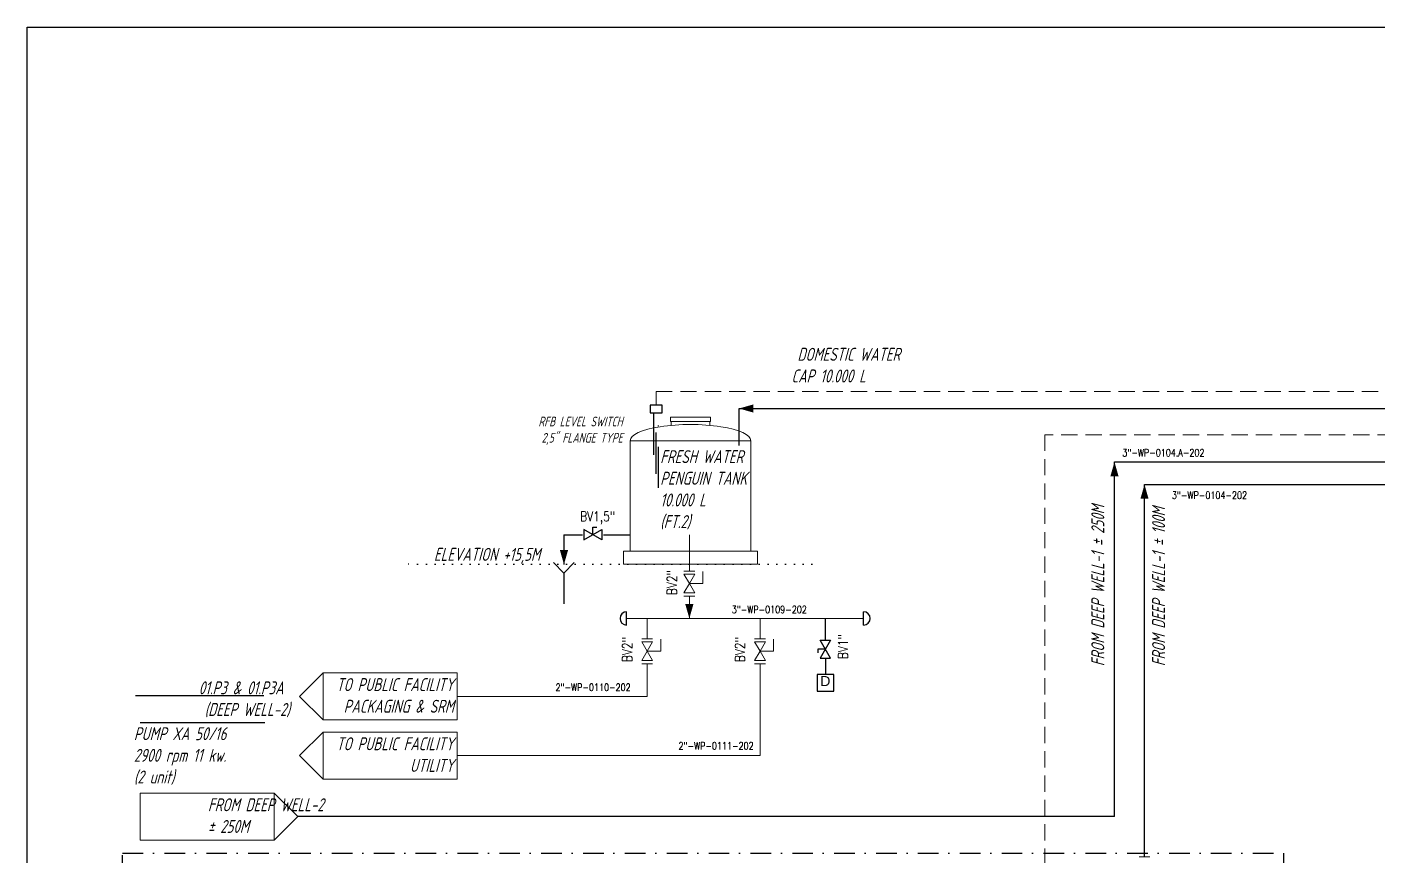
# Model space of a CAD drawing. Extents: x -29512 to 147477, y -5232 to 39709.
# Drawn here: x 138278.5 to 138486.9, y 10774.6 to 10902.4 of the extents above; entities that cross this region are included whole.
import ezdxf
from ezdxf.enums import TextEntityAlignment as Align

# ---------------------------------------------------------------- set-up
doc = ezdxf.new("R2010")
doc.units = 0
for name, pattern in [('DASHDOT', [25.4, 12.7, -6.35, 0, -6.35]), ('DOTTED', [0.25, 0, -0.25]), ('HIDDEN', [0.375, 0.25, -0.125])]:
    doc.linetypes.add(name, pattern=pattern)
doc.layers.get('0').update_dxf_attribs({"linetype": 'CONTINUOUS'})
doc.layers.get('DEFPOINTS').update_dxf_attribs({"linetype": 'CONTINUOUS'})
for name, color, linetype in [('DIMENSION', 3, 'CONTINUOUS'), ('HATCH', 4, 'CONTINUOUS'), ('S', 7, 'CONTINUOUS')]:
    doc.layers.add(name, color=color, linetype=linetype)
doc.layers.add('FITTING', color=7, linetype='CONTINUOUS', lineweight=13)
doc.layers.add('TAG', color=140, linetype='CONTINUOUS', lineweight=13)
doc.styles.add('A3', font='arial.ttf', dxfattribs={"height": 0.3})
doc.styles.add('Romans100', font='romans.shx', dxfattribs={"width": 0.8, "height": 200})
doc.styles.add('S', font='ITALIC', dxfattribs={"height": 6})
doc.styles.add('S25', font='SIMPLEX', dxfattribs={"width": 0.8, "height": 0.25})
doc.styles.add('STYLE4', font='isocp.shx', dxfattribs={"width": 0.8, "oblique": 15, "height": 2})

# ---------------------------------------------------------------- blocks, each defined once
blk = doc.blocks.new('PRESA', base_point=(1.75, 0.1))
for p, q in [((1.5, 0.1), (1.5, 0.6)), ((1.5, 0.6), (2, 0.6)), ((2, 0.6), (2, 0.1)), ((2, 0.1), (1.5, 0.1))]:
    blk.add_line(p, q)
at = {"style": 'S', "width": 1.2}
blk.add_attdef('1', text='', height=0.3, dxfattribs=at).set_placement((1.75, 0.2), align=Align.CENTER)

msp = doc.modelspace()

# ---------------------------------------------------------------- linework, layer by layer
for p, q in [((138364.3597, 10823.432), (138367.1135, 10825.0056)), ((138367.1135, 10823.432), (138364.3597, 10825.0056)), ((138364.3597, 10825.0056), (138364.3597, 10823.432)), ((138365.7366, 10824.2188), (138365.7366, 10825.399)), ((138365.7366, 10825.399), (138366.3267, 10825.399)), ((138367.1135, 10825.0056), (138367.1135, 10823.432)), ((138402.3509, 10807.9727), (138400.7773, 10805.2189)), ((138402.3509, 10805.2189), (138400.7773, 10807.9727)), ((138400.7773, 10807.9727), (138402.3509, 10807.9727)), ((138401.5641, 10806.5958), (138400.3839, 10806.5958)), ((138400.3839, 10806.5958), (138400.3839, 10806.0057)), ((138400.7773, 10805.2189), (138402.3509, 10805.2189))]:
    msp.add_line(p, q)
at = {"color": 7, "lineweight": 20}
for p, q in [((138382.6649, 10818.5473), (138382.6649, 10816.7025)), ((138382.6649, 10818.0334), (138382.6649, 10816.7025)), ((138380.595, 10816.7025), (138382.6649, 10816.7025)), ((138376.1838, 10808.1257), (138376.1838, 10806.2809)), ((138376.1838, 10807.6118), (138376.1838, 10806.2809)), ((138393.5529, 10808.1257), (138393.5529, 10806.2809)), ((138393.5529, 10807.6118), (138393.5529, 10806.2809)), ((138374.114, 10806.2809), (138376.1838, 10806.2809)), ((138391.4831, 10806.2809), (138393.5529, 10806.2809))]:
    msp.add_line(p, q, dxfattribs=at)
at = {"layer": 'DEFPOINTS', "color": 6, "linetype": 'ByBlock', "ltscale": 0.5}
msp.add_lwpolyline([(138708.4541, 10598.32), (138278.5433, 10598.32), (138278.5433, 10902.4098), (138708.4541, 10902.4098)], close=True, dxfattribs=at)
at = {"layer": 'DIMENSION', "color": 4, "linetype": 'HIDDEN', "lineweight": 13, "ltscale": 10}
for p, q in [((138375.4728, 10844.1537), (138375.4728, 10846.2629)), ((138375.4728, 10846.2629), (138649.9456, 10846.2629)), ((138609.1508, 10839.624), (138435.3571, 10839.624)), ((138435.3571, 10839.624), (138435.3571, 10731.1552))]:
    msp.add_line(p, q, dxfattribs=at)
at = {"layer": 'DIMENSION', "color": 4, "linetype": 'DASHDOT', "ltscale": 0.5}
for p, q in [((138375.0992, 10836.5289), (138375.0992, 10842.9997)), ((138375.4728, 10833.6123), (138375.4728, 10842.9997)), ((138375.8465, 10831.4226), (138375.8465, 10842.9997))]:
    msp.add_line(p, q, dxfattribs=at)
at = {"layer": 'DIMENSION', "color": 3, "linetype": 'Continuous', "ltscale": 0.5}
for p, q in [((138388.2615, 10837.9411), (138388.2615, 10843.6595)), ((138388.2615, 10843.6595), (138664.4308, 10843.6595)), ((138446.0987, 10835.4231), (138509.3887, 10835.4231)), ((138446.0987, 10780.812), (138446.0987, 10835.4231)), ((138450.7286, 10831.9497), (138504.9188, 10831.9497)), ((138450.7286, 10774.6185), (138450.7286, 10831.9497)), ((138446.0987, 10780.812), (138320.2833, 10780.812))]:
    msp.add_line(p, q, dxfattribs=at)
at = {"layer": 'DIMENSION', "color": 1, "linetype": 'ByBlock', "ltscale": 0.5}
for p, q in [((138361.2794, 10824.2188), (138364.1292, 10824.2188)), ((138361.2794, 10824.2188), (138361.2794, 10819.6477)), ((138367.344, 10824.2188), (138371.4728, 10824.2188)), ((138361.2556, 10818.3165), (138361.2556, 10813.5569))]:
    msp.add_line(p, q, dxfattribs=at)
at = {"layer": 'DIMENSION', "color": 0, "linetype": 'ByBlock', "ltscale": 0.5}
for p, q in [((138370.9368, 10810.3096), (138370.9368, 10812.3473)), ((138407.4508, 10810.3096), (138407.4508, 10812.3473)), ((138401.5641, 10807.9727), (138401.5641, 10811.3284)), ((138401.5641, 10805.2189), (138401.5641, 10802.6826))]:
    msp.add_line(p, q, dxfattribs=at)
at = {"layer": 'DIMENSION', "color": 1}
for p, q in [((138295.2321, 10799.4548), (138315.0388, 10799.4548)), ((138295.9922, 10795.2967), (138315.173, 10795.2967))]:
    msp.add_line(p, q, dxfattribs=at)
at = {"layer": 'DIMENSION', "color": 4}
msp.add_lwpolyline([(138374.5581, 10842.9997), (138376.3876, 10842.9997), (138376.3876, 10844.1537), (138374.5581, 10844.1537)], close=True, dxfattribs=at)
at = {"layer": 'DIMENSION', "color": 1, "linetype": 'ByBlock', "ltscale": 0.5, "flags": 128}
msp.add_lwpolyline([(138359.6471, 10819.925), (138361.2556, 10818.3165), (138362.8641, 10819.925)], dxfattribs=at)
at = {"layer": 'DIMENSION', "color": 0, "linetype": 'ByBlock', "ltscale": 0.5}
for centre, start, end in [((138370.9368, 10811.3284), 90, 270), ((138407.4508, 10811.3284), 270, 90)]:
    msp.add_arc(centre, 1.0188, start, end, dxfattribs=at)
at = {"layer": 'DIMENSION', "color": 3, "linetype": 'Continuous', "ltscale": 0.5}
for points in [[(138388.2615, 10843.6595), (138390.4645, 10844.289), (138390.4645, 10843.0301)], [(138446.0987, 10835.4231), (138445.4693, 10833.22), (138446.7282, 10833.22)], [(138450.7286, 10831.9497), (138450.0992, 10829.7466), (138451.3581, 10829.7466)]]:
    msp.add_solid(points, dxfattribs=at)
at = {"layer": 'DIMENSION', "color": 1, "linetype": 'ByBlock', "ltscale": 0.5}
msp.add_solid([(138361.2794, 10819.6477), (138360.6499, 10821.8508), (138361.9088, 10821.8508)], dxfattribs=at)
msp.add_solid([(138361.2794, 10819.6477), (138360.6499, 10821.8508), (138361.9088, 10821.8508)], dxfattribs=at)
at = {"layer": 'FITTING', "color": 40, "linetype": 'ByBlock', "ltscale": 0.5}
for p, q in [((138377.6842, 10842.3051), (138383.8614, 10842.3051)), ((138377.6842, 10841.6714), (138377.6842, 10842.3051)), ((138377.6842, 10841.6714), (138383.8614, 10841.6714)), ((138377.7999, 10841.0283), (138377.7999, 10841.6714)), ((138383.7457, 10841.0283), (138383.7457, 10841.6714)), ((138383.8614, 10841.6714), (138383.8614, 10842.3051)), ((138390.0728, 10838.6949), (138371.4728, 10838.6949)), ((138371.4728, 10838.6949), (138371.4728, 10821.7027)), ((138390.0728, 10838.6949), (138390.0728, 10821.7027)), ((138390.0728, 10821.7027), (138371.4728, 10821.7027))]:
    msp.add_line(p, q, dxfattribs=at)
at = {"layer": 'FITTING', "color": 3, "linetype": 'ByBlock', "ltscale": 0.5}
for p, q in [((138380.595, 10824.2188), (138380.595, 10818.6248)), ((138380.595, 10814.7801), (138380.595, 10811.3284)), ((138407.4508, 10811.3284), (138370.9368, 10811.3284)), ((138374.114, 10808.2032), (138374.114, 10811.3284)), ((138391.4831, 10808.2032), (138391.4831, 10811.3284)), ((138374.114, 10804.3585), (138374.114, 10799.3169)), ((138391.4831, 10804.3585), (138391.4831, 10790.2073)), ((138374.114, 10799.3169), (138344.8175, 10799.3169)), ((138344.8175, 10790.2073), (138391.4831, 10790.2073))]:
    msp.add_line(p, q, dxfattribs=at)
at = {"layer": 'FITTING', "lineweight": 20}
for p, q in [((138379.7707, 10818.6248), (138381.4193, 10818.6248)), ((138379.7707, 10814.7801), (138381.4193, 10814.7801)), ((138373.2897, 10808.2032), (138374.9383, 10808.2032)), ((138390.6588, 10808.2032), (138392.3074, 10808.2032)), ((138373.2897, 10804.3585), (138374.9383, 10804.3585)), ((138390.6588, 10804.3585), (138392.3074, 10804.3585)), ((138449.9043, 10774.6185), (138451.5529, 10774.6185))]:
    msp.add_line(p, q, dxfattribs=at)
at = {"layer": 'FITTING', "linetype": 'ByBlock', "ltscale": 0.5}
for p, q in [((138320.5201, 10799.3169), (138324.1947, 10802.9398)), ((138320.5201, 10799.3169), (138324.1947, 10795.694)), ((138320.5201, 10790.2073), (138324.1947, 10793.8303)), ((138320.5201, 10790.2073), (138324.1947, 10786.5844)), ((138320.2833, 10780.812), (138316.6087, 10784.4349)), ((138320.2833, 10780.812), (138316.6087, 10777.1891))]:
    msp.add_line(p, q, dxfattribs=at)
for points in [[(138391.0728, 10819.7027), (138391.0728, 10821.7027), (138370.4728, 10821.7027), (138370.4728, 10819.7027)], [(138344.8175, 10802.9398), (138344.8175, 10795.694), (138324.1947, 10795.694), (138324.1947, 10802.9398)], [(138344.8175, 10793.8303), (138344.8175, 10786.5844), (138324.1947, 10786.5844), (138324.1947, 10793.8303)], [(138295.9859, 10784.4349), (138295.9859, 10777.1891), (138316.6087, 10777.1891), (138316.6087, 10784.4349)]]:
    msp.add_lwpolyline(points, close=True, dxfattribs=at)
at = {"layer": 'FITTING', "lineweight": 20}
for points in [[(138380.595, 10816.7025), (138379.7707, 10818.1302), (138381.4193, 10818.1302)], [(138380.595, 10816.7025), (138379.7707, 10815.2747), (138381.4193, 10815.2747)], [(138374.114, 10806.2809), (138373.2897, 10807.7086), (138374.9383, 10807.7086)], [(138391.4831, 10806.2809), (138390.6588, 10807.7086), (138392.3074, 10807.7086)], [(138374.114, 10806.2809), (138373.2897, 10804.8531), (138374.9383, 10804.8531)], [(138391.4831, 10806.2809), (138390.6588, 10804.8531), (138392.3074, 10804.8531)]]:
    msp.add_lwpolyline(points, close=True, dxfattribs=at)
at = {"layer": 'FITTING', "color": 6, "linetype": 'DASHDOT', "lineweight": 30, "ltscale": 0.25}
msp.add_lwpolyline([(138293.2724, 10775.1733), (138472.1391, 10775.1733), (138472.1391, 10677.4772), (138366.826, 10677.4772), (138366.826, 10616.8725), (138293.2724, 10616.8725), (138293.2724, 10775.1733)], close=True, dxfattribs=at)
at = {"layer": 'FITTING', "color": 40, "linetype": 'ByBlock', "ltscale": 0.5}
msp.add_ellipse((138380.7728, 10838.6949), major_axis=(-9.3, 0), ratio=0.2688172, start_param=3.14159265, end_param=6.28318531, dxfattribs=at)
at = {"layer": 'FITTING', "color": 3, "linetype": 'ByBlock', "ltscale": 0.5}
msp.add_solid([(138380.595, 10811.3284), (138379.9656, 10813.5315), (138381.2245, 10813.5315)], dxfattribs=at)
msp.add_solid([(138380.595, 10811.3284), (138379.9656, 10813.5315), (138381.2245, 10813.5315)], dxfattribs=at)
at = {"layer": 'HATCH', "color": 7, "linetype": 'DOTTED', "ltscale": 5}
msp.add_line((138399.4755, 10819.7027), (138336.1052, 10819.7027), dxfattribs=at)

# ---------------------------------------------------------------- block references
ref = msp.add_blockref('PRESA', (138401.5641, 10800.1011), dxfattribs=dict(xscale=-5.162921723796899, yscale=5.162921723825093, zscale=5.162921723825171))
ref.add_attrib('1', 'D', dxfattribs={"height": 1.5489, "style": 'A3'}).set_placement((138401.5517, 10800.9066), align=Align.CENTER)

# ---------------------------------------------------------------- texts
at = {"layer": 'DIMENSION', "color": 6, "char_height": 2, "attachment_point": 1, "style": 'STYLE4'}
for s, insert in [('\\P DOMESTIC WATER\\PCAP 10.000 L}', (138396.3295, 10856.338)), ('FRESH WATER\\PPENGUIN TANK \\P10.000 L\\P(FT.2)', (138376.1082, 10837.245)), ('ELEVATION +15,5M}', (138341.2377, 10822.1952))]:
    msp.add_mtext(s, dxfattribs=dict(at, insert=insert))
at = {"layer": 'DIMENSION', "color": 2, "insert": (138370.3166, 10842.4031), "char_height": 1.5, "width": 13.561731, "attachment_point": 3, "style": 'STYLE4'}
msp.add_mtext('RFB LEVEL SWITCH\\P2,5" FLANGE TYPE', dxfattribs=at)
at = {"layer": 'DIMENSION', "color": 2, "char_height": 2, "attachment_point": 1, "rotation": 90, "style": 'STYLE4'}
for s, insert in [('FROM DEEP WELL-1 %%P 250M}', (138442.5329, 10803.9711)), ('FROM DEEP WELL-1 %%P 100M}', (138451.8995, 10803.9711))]:
    msp.add_mtext(s, dxfattribs=dict(at, insert=insert))
at = {"layer": 'DIMENSION', "color": 1, "insert": (138304.9958, 10801.6389), "char_height": 2, "attachment_point": 1, "style": 'STYLE4'}
msp.add_mtext('01.P3 & 01.P3A\\P (DEEP WELL-2)', dxfattribs=at)
at = {"layer": 'DIMENSION', "color": 2, "char_height": 2, "style": 'STYLE4'}
for s, insert, attachment_point in [('TO PUBLIC FACILITY\\PPACKAGING & SRM}', (138344.3077, 10802.1304), 3), ('PUMP XA 50/16\\P2900 rpm 11 kw.\\P(2 unit)', (138295.0068, 10794.5745), 1), ('TO PUBLIC FACILITY\\PUTILITY}', (138344.3077, 10793.0208), 3), ('FROM DEEP WELL-2\\P%%P 250M}', (138306.4169, 10783.6255), 1)]:
    msp.add_mtext(s, dxfattribs=dict(at, insert=insert, attachment_point=attachment_point))
at = {"layer": 'S', "color": 2, "style": 'S25', "width": 0.8}
for s, p in [('3"-WP-0104.A-202', (138459.9683, 10836.2851)), ('3"-WP-0104-202', (138466.5272, 10829.7262)), ('3"-WP-0109-202', (138398.7006, 10812.1342)), ('2"-WP-0110-202', (138371.5504, 10800.1513)), ('2"-WP-0111-202', (138390.5021, 10791.1322))]:
    msp.add_text(s, height=1.1291, dxfattribs=at).set_placement(p, align=Align.RIGHT)
at = {"layer": 'TAG', "color": 6, "lineweight": 20, "style": 'Romans100', "width": 0.8}
msp.add_text('BV1,5"', height=1.5, dxfattribs=at).set_placement((138369.1621, 10826.2978), align=Align.RIGHT)
for s, p in [('BV2"', (138371.7651, 10808.4669)), ('BV2"', (138389.1342, 10808.4669)), ('BV1"', (138405.0039, 10808.9143))]:
    msp.add_text(s, height=1.5, rotation=90, dxfattribs=at).set_placement(p, align=Align.RIGHT)
at = {"layer": 'TAG', "color": 6, "lineweight": 20, "insert": (138377.8971, 10816.8281), "char_height": 1.5, "width": 19.474526, "attachment_point": 5, "rotation": 90, "style": 'Romans100'}
msp.add_mtext('{BV2"}', dxfattribs=at)

doc.saveas('drawing.dxf')
